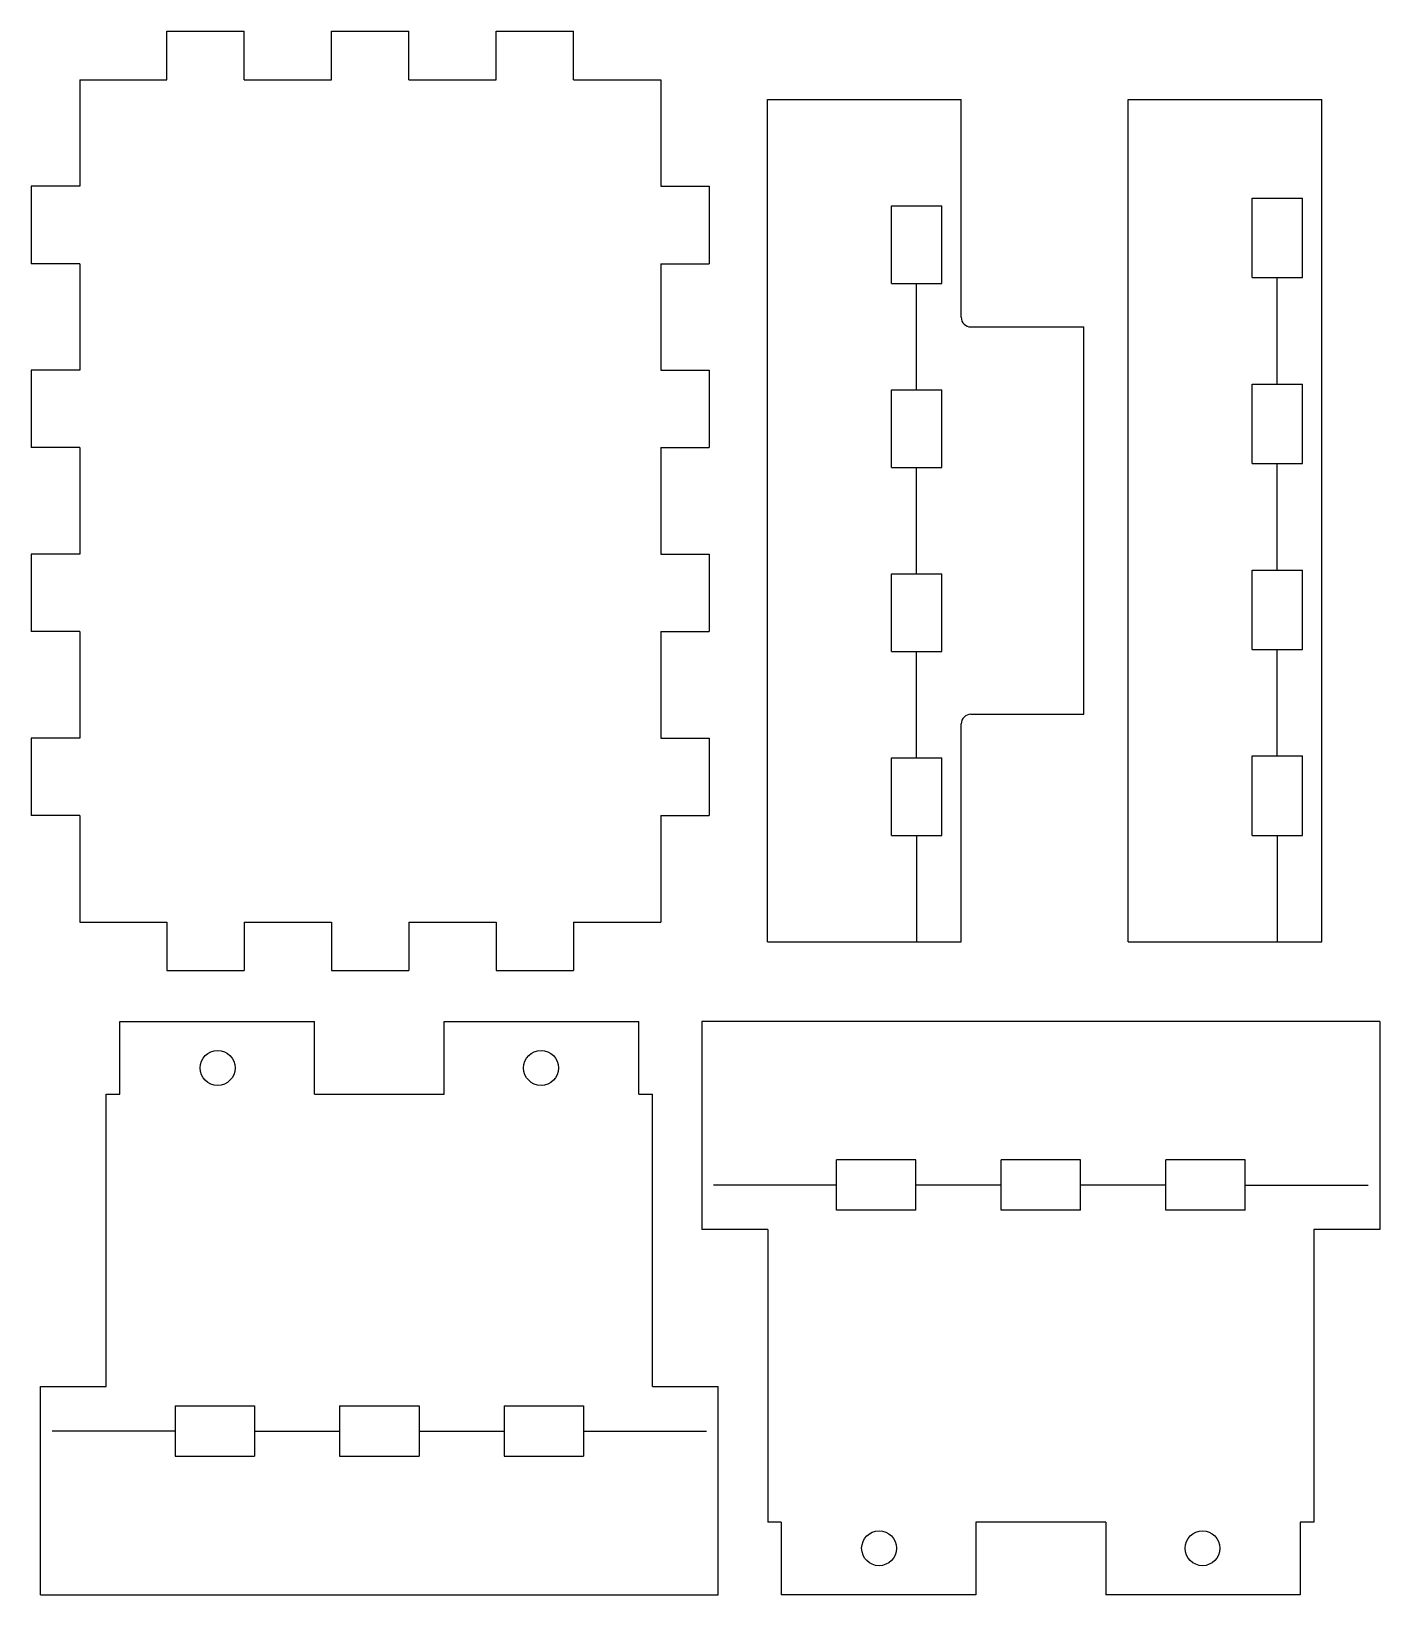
# Model space of a CAD drawing. Header units: inches. Extents: x 1.58 to 7.06, y 3.65 to 10.01.
import ezdxf

# ---------------------------------------------------------------- set-up
doc = ezdxf.new("R2010")
doc.units = ezdxf.units.IN
doc.header["$MEASUREMENT"] = 0
doc.linetypes.add('CENTERX2', pattern=[0.8, 0.5, -0.1, 0.1, -0.1])

msp = doc.modelspace()

# ---------------------------------------------------------------- linework, layer by layer
at = {"color": 7, "linetype": 'Continuous'}
for p, q in [((2.1274, 9.8138), (2.1274, 10.0107)), ((2.1274, 10.0107), (2.4424, 10.0107)), ((2.4424, 9.8138), (2.4424, 10.0107)), ((2.7967, 9.8138), (2.7967, 10.0107)), ((2.7967, 10.0107), (3.1117, 10.0107)), ((3.1117, 9.8138), (3.1117, 10.0107)), ((3.466, 9.8138), (3.466, 10.0107)), ((3.466, 10.0107), (3.781, 10.0107)), ((3.781, 9.8138), (3.781, 10.0107)), ((1.7731, 9.8138), (2.1274, 9.8138)), ((1.7731, 9.8138), (1.7731, 9.3808)), ((2.4424, 9.8138), (2.7967, 9.8138)), ((3.1117, 9.8138), (3.466, 9.8138)), ((3.781, 9.8138), (4.1353, 9.8138)), ((4.1353, 9.8138), (4.1353, 9.3808)), ((4.5696, 6.3085), (4.5696, 9.7337)), ((4.5696, 9.7337), (5.357, 9.7337)), ((5.357, 8.8479), (5.357, 9.7337)), ((6.0356, 6.3085), (6.0356, 9.7337)), ((6.0356, 9.7337), (6.823, 9.7337)), ((6.823, 6.3085), (6.823, 9.7337)), ((1.7731, 9.3808), (1.5762, 9.3808)), ((1.5762, 9.3808), (1.5762, 9.0658)), ((4.1353, 9.3808), (4.3321, 9.3808)), ((4.3321, 9.3808), (4.3321, 9.0658)), ((5.0736, 8.9857), (5.0736, 9.3006)), ((5.0736, 9.3006), (5.2783, 9.3006)), ((5.2783, 8.9857), (5.2783, 9.3006)), ((6.5395, 9.0093), (6.5395, 9.3321)), ((6.5395, 9.3321), (6.7443, 9.3321)), ((6.7443, 9.0093), (6.7443, 9.3321)), ((1.7731, 9.0658), (1.5762, 9.0658)), ((1.7731, 9.0658), (1.7731, 8.6327)), ((4.1353, 9.0658), (4.3321, 9.0658)), ((4.1353, 9.0658), (4.1353, 8.6327)), ((5.0736, 8.9857), (5.2783, 8.9857)), ((6.5395, 9.0093), (6.7443, 9.0093)), ((5.3964, 8.8085), (5.8556, 8.8085)), ((5.8556, 7.2337), (5.8556, 8.8085)), ((1.7731, 8.6327), (1.5762, 8.6327)), ((1.5762, 8.6327), (1.5762, 8.3178)), ((4.1353, 8.6327), (4.3321, 8.6327)), ((4.3321, 8.6327), (4.3321, 8.3178)), ((5.0736, 8.2376), (5.0736, 8.5526)), ((5.0736, 8.5526), (5.2783, 8.5526)), ((5.2783, 8.2376), (5.2783, 8.5526)), ((6.5395, 8.2534), (6.5395, 8.5762)), ((6.5395, 8.5762), (6.7443, 8.5762)), ((6.7443, 8.2534), (6.7443, 8.5762)), ((1.7731, 8.3178), (1.5762, 8.3178)), ((1.7731, 8.3178), (1.7731, 7.8847)), ((4.1353, 8.3178), (4.1353, 7.8847)), ((4.1353, 8.3178), (4.3321, 8.3178)), ((5.0736, 8.2376), (5.2783, 8.2376)), ((6.5395, 8.2534), (6.7443, 8.2534)), ((1.7731, 7.8847), (1.5762, 7.8847)), ((1.5762, 7.8847), (1.5762, 7.5698)), ((4.1353, 7.8847), (4.3321, 7.8847)), ((4.3321, 7.8847), (4.3321, 7.5698)), ((6.5395, 7.4975), (6.5395, 7.8203)), ((6.5395, 7.8203), (6.7443, 7.8203)), ((6.7443, 7.4975), (6.7443, 7.8203)), ((5.0736, 7.4896), (5.0736, 7.8046)), ((5.0736, 7.8046), (5.2783, 7.8046)), ((5.2783, 7.4896), (5.2783, 7.8046)), ((1.7731, 7.5698), (1.5762, 7.5698)), ((1.7731, 7.5698), (1.7731, 7.1367)), ((4.1353, 7.5698), (4.3321, 7.5698)), ((4.1353, 7.5698), (4.1353, 7.1367)), ((5.0736, 7.4896), (5.2783, 7.4896)), ((6.5395, 7.4975), (6.7443, 7.4975)), ((5.357, 6.3085), (5.357, 7.1943)), ((5.3964, 7.2337), (5.8556, 7.2337)), ((1.7731, 7.1367), (1.5762, 7.1367)), ((1.5762, 7.1367), (1.5762, 6.8217)), ((4.1353, 7.1367), (4.3321, 7.1367)), ((4.3321, 7.1367), (4.3321, 6.8217)), ((5.0736, 6.7416), (5.0736, 7.0565)), ((5.0736, 7.0565), (5.2783, 7.0565)), ((5.2783, 6.7416), (5.2783, 7.0565)), ((6.5395, 6.7416), (6.5395, 7.0644)), ((6.5395, 7.0644), (6.7443, 7.0644)), ((6.7443, 6.7416), (6.7443, 7.0644)), ((1.7731, 6.8217), (1.5762, 6.8217)), ((1.7731, 6.8217), (1.7731, 6.3886)), ((4.1353, 6.8217), (4.3321, 6.8217)), ((4.1353, 6.8217), (4.1353, 6.3886)), ((5.0736, 6.7416), (5.2783, 6.7416)), ((6.5395, 6.7416), (6.7443, 6.7416)), ((1.7731, 6.3886), (2.1274, 6.3886)), ((2.1274, 6.3886), (2.1274, 6.1918)), ((2.4424, 6.3886), (2.7967, 6.3886)), ((2.4424, 6.3886), (2.4424, 6.1918)), ((2.7967, 6.3886), (2.7967, 6.1918)), ((3.1117, 6.3886), (3.466, 6.3886)), ((3.1117, 6.3886), (3.1117, 6.1918)), ((3.466, 6.3886), (3.466, 6.1918)), ((3.781, 6.3886), (4.1353, 6.3886)), ((3.781, 6.3886), (3.781, 6.1918)), ((4.5696, 6.3085), (5.357, 6.3085)), ((6.0356, 6.3085), (6.823, 6.3085)), ((2.1274, 6.1918), (2.4424, 6.1918)), ((2.7967, 6.1918), (3.1117, 6.1918)), ((3.466, 6.1918), (3.781, 6.1918)), ((1.9362, 5.6896), (1.9362, 5.9849)), ((1.9362, 5.9849), (2.7276, 5.9849)), ((2.7276, 5.6896), (2.7276, 5.9849)), ((3.2551, 5.6896), (3.2551, 5.9849)), ((3.2551, 5.9849), (4.0465, 5.9849)), ((4.0465, 5.6896), (4.0465, 5.9849)), ((7.0587, 5.9849), (4.3028, 5.9849)), ((4.3028, 5.9849), (4.3028, 5.1384)), ((7.0587, 5.9849), (7.0587, 5.1384)), ((1.8811, 4.5006), (1.8811, 5.6896)), ((1.8811, 5.6896), (1.9362, 5.6896)), ((2.7276, 5.6896), (3.2551, 5.6896)), ((4.0465, 5.6896), (4.1016, 5.6896)), ((4.1016, 4.5006), (4.1016, 5.6896)), ((5.1728, 5.4219), (4.85, 5.4219)), ((4.85, 5.2171), (4.85, 5.4219)), ((5.1728, 5.2171), (5.1728, 5.4219)), ((5.8421, 5.4219), (5.5193, 5.4219)), ((5.5193, 5.2171), (5.5193, 5.4219)), ((5.8421, 5.2171), (5.8421, 5.4219)), ((6.5114, 5.4219), (6.1886, 5.4219)), ((6.1886, 5.2171), (6.1886, 5.4219)), ((6.5114, 5.2171), (6.5114, 5.4219)), ((5.1728, 5.2171), (4.85, 5.2171)), ((5.8421, 5.2171), (5.5193, 5.2171)), ((6.5114, 5.2171), (6.1886, 5.2171)), ((4.5705, 5.1384), (4.3028, 5.1384)), ((4.5705, 5.1384), (4.5705, 3.9494)), ((7.0587, 5.1384), (6.791, 5.1384)), ((6.791, 5.1384), (6.791, 3.9494)), ((1.6134, 3.6541), (1.6134, 4.5006)), ((1.6134, 4.5006), (1.8811, 4.5006)), ((4.1016, 4.5006), (4.3693, 4.5006)), ((4.3693, 3.6541), (4.3693, 4.5006)), ((2.1606, 4.4219), (2.4835, 4.4219)), ((2.1606, 4.4219), (2.1606, 4.2171)), ((2.4835, 4.4219), (2.4835, 4.2171)), ((2.8299, 4.4219), (3.1528, 4.4219)), ((2.8299, 4.4219), (2.8299, 4.2171)), ((3.1528, 4.4219), (3.1528, 4.2171)), ((3.4992, 4.4219), (3.822, 4.4219)), ((3.4992, 4.4219), (3.4992, 4.2171)), ((3.822, 4.4219), (3.822, 4.2171)), ((2.1606, 4.2171), (2.4835, 4.2171)), ((2.8299, 4.2171), (3.1528, 4.2171)), ((3.4992, 4.2171), (3.822, 4.2171)), ((4.6256, 3.9494), (4.5705, 3.9494)), ((4.6256, 3.9494), (4.6256, 3.6541)), ((5.4169, 3.9494), (5.4169, 3.6541)), ((5.9445, 3.9494), (5.4169, 3.9494)), ((5.9445, 3.9494), (5.9445, 3.6541)), ((6.791, 3.9494), (6.7358, 3.9494)), ((6.7358, 3.9494), (6.7358, 3.6541)), ((1.6134, 3.6541), (4.3693, 3.6541)), ((5.4169, 3.6541), (4.6256, 3.6541)), ((6.7358, 3.6541), (5.9445, 3.6541))]:
    msp.add_line(p, q, dxfattribs=at)
at = {"color": 7, "linetype": 'CENTERX2'}
for p, q in [((5.1759, 8.5526), (5.1759, 8.9857)), ((6.6419, 8.5762), (6.6419, 9.0093)), ((5.1759, 7.8046), (5.1759, 8.2376)), ((6.6419, 7.8203), (6.6419, 8.2534)), ((5.1759, 7.0565), (5.1759, 7.4896)), ((6.6419, 7.0644), (6.6419, 7.4975)), ((5.1759, 6.7416), (5.1759, 6.3085)), ((6.6419, 6.7416), (6.6419, 6.3085)), ((4.85, 5.3195), (4.3028, 5.3195)), ((5.5193, 5.3195), (5.1728, 5.3195)), ((6.1886, 5.3195), (5.8421, 5.3195)), ((6.5114, 5.3195), (7.0587, 5.3195)), ((2.1606, 4.3195), (1.6134, 4.3195)), ((2.4835, 4.3195), (2.8299, 4.3195)), ((3.1528, 4.3195), (3.4992, 4.3195)), ((3.822, 4.3195), (4.3693, 4.3195))]:
    msp.add_line(p, q, dxfattribs=at)
at = {"color": 7, "linetype": 'Continuous'}
for centre in [(2.3339, 5.7959), (3.6488, 5.7959), (5.0232, 3.8431), (6.3382, 3.8431)]:
    msp.add_circle(centre, 0.0709, dxfattribs=at)
for centre, start, end in [((5.3964, 8.8479), 180, 270), ((5.3964, 7.1943), 90, 180)]:
    msp.add_arc(centre, 0.0394, start, end, dxfattribs=at)

doc.saveas('drawing.dxf')
